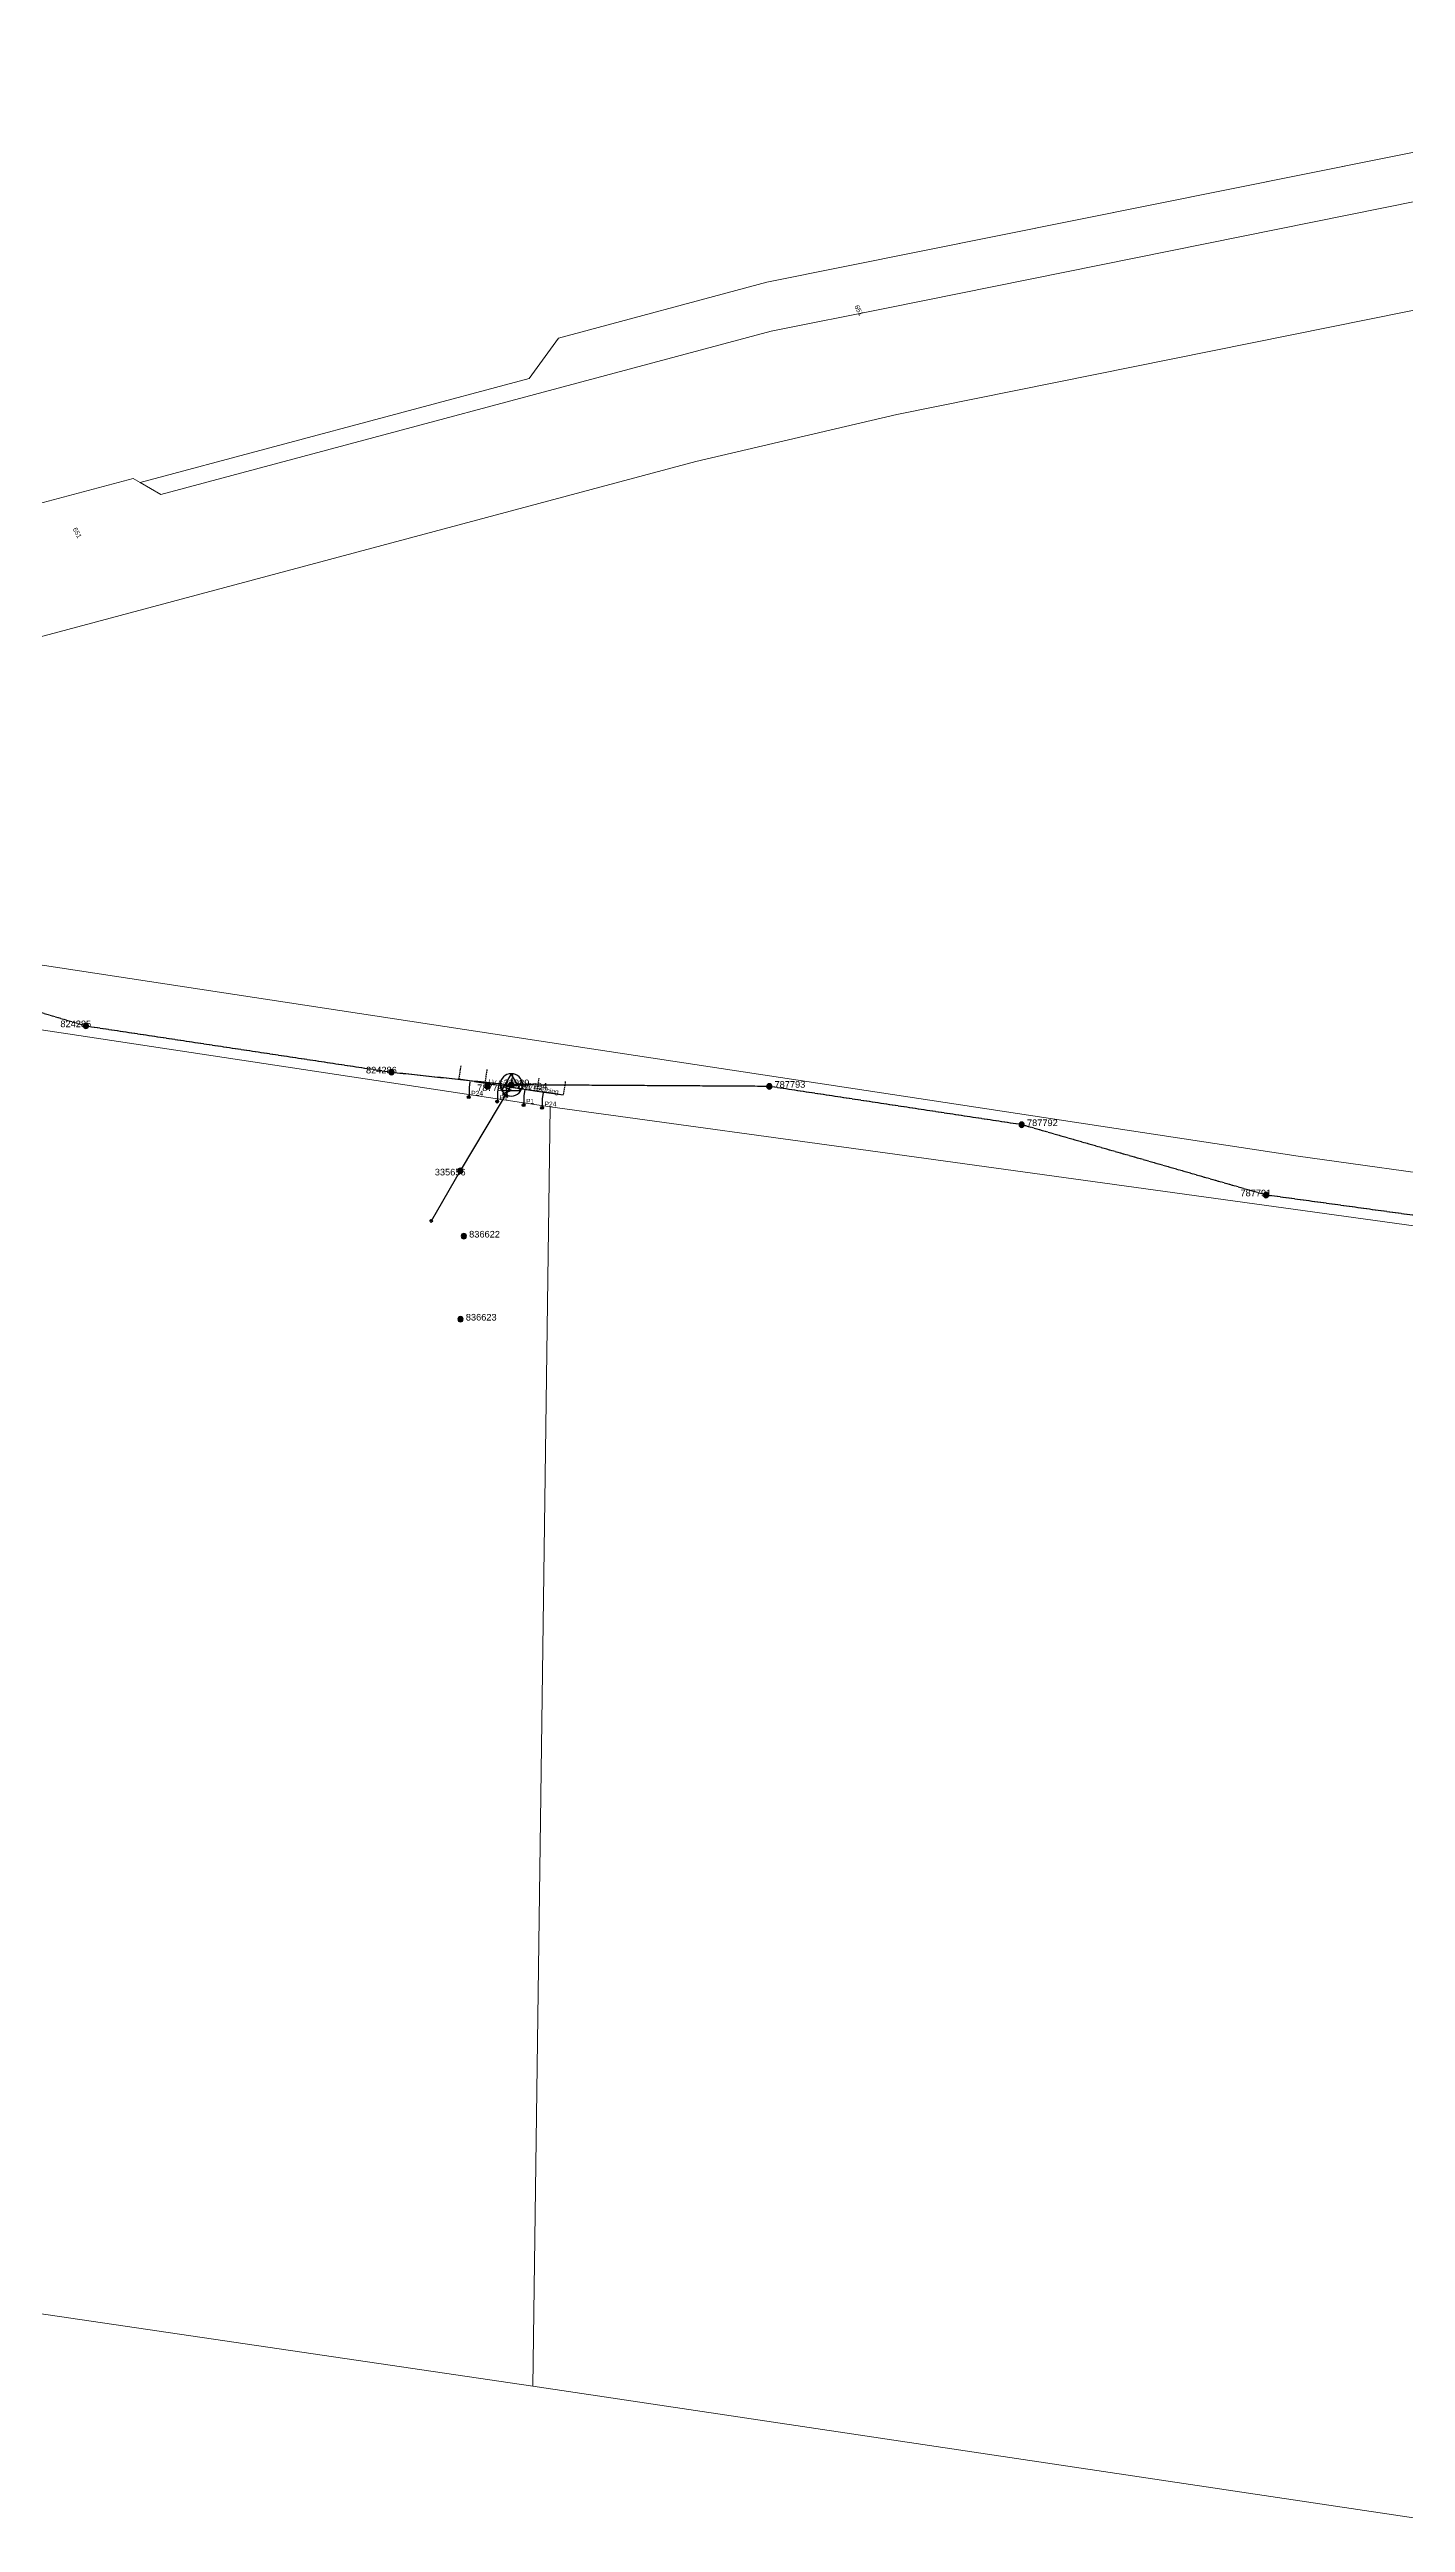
# Model space of a CAD drawing. Header units: metres. Extents: x 292510 to 295946, y 6251475 to 6256272.
# Drawn here: x 293710 to 294223, y 6253875 to 6254811 of the extents above; entities that cross this region are included whole.
import ezdxf
from ezdxf.enums import TextEntityAlignment as Align

# ---------------------------------------------------------------- set-up
doc = ezdxf.new("R2010")
doc.units = ezdxf.units.M
for name, pattern in [('Cable Exist OH', [1, 1, 0]), ('Cable Exist UG', [8.2, 4, -1.2, 1.8, -1.2]), ('DASHED', [0.75, 0.5, -0.25])]:
    doc.linetypes.add(name, pattern=pattern)
doc.layers.get('0').update_dxf_attribs({"color": 6})
doc.layers.add('Cadastre Land Parcels_SP_EXT', color=7, linetype='Continuous', lineweight=5)
doc.layers.add('Cadastre Roads_SP_EXT', color=7, linetype='Continuous', lineweight=5)
for name, color, linetype in [('Duct_SP_EXT', 7, 'Continuous'), ('Equip_LV_EXT', 7, 'Continuous'), ('Mains_HV_EXT', 7, 'Continuous'), ('Services_SP_EXT', 7, 'Continuous'), ('Sub_SP_TR_HV_LV_EXT', 7, 'Continuous'), ('SupportsOH_SP_TR_HV_LV_SL_EXT', 7, 'Continuous'), ('Trench_SP_EXT', 7, 'Continuous')]:
    doc.layers.add(name, color=color, linetype=linetype)
doc.layers.add('UNKNOWN_FEATURES', color=1, linetype='DASHED', plot=False)
doc.styles.add('POLE_LABEL', font='arial.ttf')
doc.styles.get("Standard").update_dxf_attribs({"font": 'arial.ttf'})
doc.linetypes.add('Cable E UG', pattern='A,6,-0.5,["E",Standard,S=1.7,R=0,X=0.5,Y=-1],-2.9', length=9.4)

# ---------------------------------------------------------------- blocks, each defined once
blk = doc.blocks.new('SUB_POLE_EXT')
blk.add_wipeout([(0, 4.22), (0.42, 4.2), (0.83, 4.14), (1.21, 4.05), (1.62, 3.9), (1.99, 3.72), (2.35, 3.51), (2.68, 3.26), (2.99, 2.99), (3.28, 2.66), (3.52, 2.34), (3.76, 1.92), (3.9, 1.62), (4.04, 1.23), (4.18, 0.63), (4.22, 0), (4.18, -0.61), (4.06, -1.15), (3.9, -1.62), (3.58, -2.24), (3.22, -2.73), (2.97, -3.01), (2.68, -3.26), (2.36, -3.5), (2, -3.72), (1.64, -3.89), (1.25, -4.03), (0.82, -4.14), (0.42, -4.2), (0, -4.22), (-0.41, -4.2), (-0.8, -4.15), (-1.21, -4.05), (-1.62, -3.9), (-1.99, -3.73), (-2.35, -3.51), (-2.68, -3.26), (-2.96, -3.02), (-3.23, -2.72), (-3.51, -2.35), (-3.71, -2.01), (-3.91, -1.6), (-4.05, -1.21), (-4.16, -0.76), (-4.22, -0.14), (-4.21, 0.39), (-4.14, 0.83), (-4.03, 1.27), (-3.9, 1.63), (-3.71, 2.02), (-3.5, 2.37), (-3.28, 2.67), (-2.99, 2.99), (-2.68, 3.27), (-2.33, 3.52), (-1.98, 3.73), (-1.63, 3.9), (-1.2, 4.05), (-0.78, 4.15), (-0.4, 4.21)])
blk.add_line((2.16, 0.48), (2.16, 0.48, 0))
blk.add_lwpolyline([(-4.22, 0, 1), (4.22, 0, 1)], format="xyb", close=True)
blk.add_lwpolyline([(2.14, 0.52), (0, 4.22), (-3.66, -2.11), (3.66, -2.11)], close=True)
for tag, height, flags, p in [('STREET_CODE', 0.2, 9, (1.5, 0)), ('ASSET_NUM', 2.5, 8, (2, 2)), ('CONSTRUCTED_VOLTAGE', 0.2, 9, (1.5, -0.2)), ('OPERATING_VOLTAGE', 0.2, 9, (1.5, -0.6)), ('OPERATED_BY', 0.2, 9, (1.5, -0.8)), ('ORIENTATION', 0.2, 9, (1.5, -1.2)), ('OWNED_BY', 0.2, 9, (1.5, -1.4)), ('SECONDARY_VOLTAGE', 0.2, 9, (1.5, -1.6)), ('STATE', 0.2, 9, (1.5, -1.8)), ('SUBSTATION_TYPE', 0.2, 9, (1.5, -2)), ('STREETNAME', 0.2, 9, (1.5, -2.8)), ('SUBURB', 0.2, 9, (1.5, -3)), ('Z', 0.2, 1, (1.5, -3.4)), ('NO_PHASES', 0.2, 9, (1.5, -0.4)), ('MAINTAINED_BY', 0.2, 9, (1.5, -1)), ('USAGE', 0.2, 9, (1.5, -2.2)), ('LEGEND', 0.2, 9, (1.5, -2.4)), ('LOCATION', 0.2, 9, (1.5, -2.6)), ('NOTES', 0.2, 9, (1.5, -3.2))]:
    blk.add_attdef(tag, text='', height=height, dxfattribs=dict(flags=flags)).set_placement(p, align=Align.MIDDLE_LEFT)
blk = doc.blocks.new('LV_OH_LINKS_DISTFUSE_EXT')
for p, q in [((0, 0), (0.96, 0)), ((3.84, 0), (4.8, 0))]:
    blk.add_line(p, q)
blk.add_lwpolyline([(3.84, -1.2), (3.84, 1.2), (0.96, -1.2), (0.96, 1.2)], close=True)
at = {"flags": 9}
for tag, p in [('ACTUAL_STATUS', (0, 0)), ('CONSTRUCTED_VOLTAGE', (0, -0.2)), ('OPERATING_VOLTAGE', (0, -0.6)), ('ORIENTATION', (0, -0.8)), ('OWNED_BY', (0, -1)), ('STATE', (0, -1.2)), ('SWITCH_TYPE', (0, -1.4)), ('NO_PHASES', (0, -0.4)), ('USAGE', (0, -1.6)), ('NOTES', (0, -1.8))]:
    blk.add_attdef(tag, text='', height=0.2, dxfattribs=at).set_placement(p, align=Align.MIDDLE_LEFT)
at = {"flags": 1}
blk.add_attdef('Z', (0, 0), '', height=0.2, dxfattribs=at)
blk = doc.blocks.new('CCP_EXT')
blk.add_wipeout([(0, 0.57), (0.57, 0), (0, -0.57), (-0.57, 0)])
blk.add_lwpolyline([(-0.57, 0), (0, 0.57), (0.57, 0), (0, -0.57), (-0.57, 0)])
at = {"flags": 1}
blk.add_attdef('Z', (0, 0), '', height=0.2, dxfattribs=at)
at = {"flags": 9}
for tag, p in [('CCP_TYPE', (0, 0)), ('CONSTRUCTED_VOLTAGE', (0, -0.2)), ('OPERATING_VOLTAGE', (0, -0.6)), ('ORIENTATION', (0, -0.8)), ('OWNED_BY', (0, -1)), ('STATE', (0, -1.8)), ('NO_PHASES', (0, -0.4)), ('USAGE', (0, -1.2)), ('LEGEND', (0, -1.4)), ('LIFE_SUPPORT', (0, -1.6)), ('NOTES', (0, -2))]:
    blk.add_attdef(tag, text='', height=0.2, dxfattribs=at).set_placement(p, align=Align.MIDDLE_LEFT)
blk = doc.blocks.new('POLE_EXT')
blk.add_hatch(color=256).paths.add_polyline_path([(-1, 0, 1), (1, 0, 1)])
blk.add_lwpolyline([(-1, 0, 1), (1, 0, 1)], format="xyb", close=True)
for tag, height, flags, p in [('pNumber', 2.5, 8, (-17.84, 2.07)), ('OWNED_BY', 0.2, 9, (1.35, -0.4)), ('SPECIAL_USE', 0.2, 9, (1.35, -0.8)), ('STATE', 0.2, 9, (1.35, -1)), ('cLV', 0.2, 9, (1.35, -1.4)), ('hDepth', 0.2, 9, (1.35, -1.6)), ('hDia', 0.2, 9, (1.35, -1.8)), ('cHV', 0.2, 9, (1.35, -2)), ('cLinedev', 0.2, 9, (1.35, -3.4)), ('pExisting', 0.2, 9, (1.35, -3.8)), ('pFooting', 0.2, 9, (1.35, -4.4)), ('pNew', 0.2, 9, (1.35, -4.6)), ('pRelocate', 0.2, 9, (1.35, -5)), ('pRemove', 0.2, 9, (1.35, -5.2)), ('pReplace', 0.2, 9, (1.35, -5.4)), ('pStay', 0.2, 9, (1.35, -5.6)), ('pType', 0.2, 9, (1.35, -5.8)), ('cspan', 0.2, 9, (1.35, -6)), ('STREETNAME', 0.2, 9, (1.35, -6.2)), ('SUBURB', 0.2, 9, (1.35, -6.4)), ('OPERATED_BY', 0.2, 9, (1.36, -7.01)), ('PARENT', 0.2, 9, (1.35, -0.6)), ('USAGE', 0.2, 9, (1.35, -1.2)), ('LBRACKET', 0.2, 9, (1.35, -2.2)), ('LExisting', 0.2, 9, (1.35, -2.4)), ('LANTNUMBER', 0.2, 9, (1.35, -2.6)), ('LOther', 0.2, 9, (1.35, -2.8)), ('LRemove', 0.2, 9, (1.35, -3)), ('LEGEND', 0.2, 9, (1.35, -3.2)), ('LOCATION', 0.2, 9, (1.35, -3.6)), ('PFNUMBER', 0.2, 9, (1.35, -4)), ('NEWPFNUMBER', 0.2, 9, (1.35, -4.2)), ('NOTES', 0.2, 9, (1.35, -6.6)), ('MAINTAINED_BY', 0.2, 9, (1.36, -6.81))]:
    blk.add_attdef(tag, text='', height=height, dxfattribs=dict(flags=flags)).set_placement(p, align=Align.MIDDLE_LEFT)
at = {"style": 'POLE_LABEL'}
for tag, height, flags, p in [('STRUCTURE_PLANT_NUMBER', 0.2, 9, (1.35, 0.03)), ('ASSET_NUM', 2.5, 8, (2, 2)), ('STREET_CODE', 0.2, 9, (1.35, -0.2))]:
    blk.add_attdef(tag, text='', height=height, dxfattribs=dict(at, flags=flags)).set_placement(p, align=Align.MIDDLE_LEFT)
at = {"flags": 1}
blk.add_attdef('Z', (1.35, -7.33), '', height=0.2, dxfattribs=at)
blk = doc.blocks.new('CABLE_LARGE_EXT')
h = blk.add_hatch(color=256)
edge = h.paths.add_edge_path()
edge.add_arc((0, 0.55), 0.55, 0, 360)
blk.add_circle((0, 0.55), 0.55)
at = {"flags": 1}
blk.add_attdef('Z', (0, 0), '', height=0.2, dxfattribs=at)
at = {"flags": 9}
for tag, p in [('COND_CODE', (0, 0)), ('STATE', (0, -0.4)), ('XSECT_SIZE', (0, -0.6)), ('FB_REFERENCE', (0, -0.2)), ('NOTES', (0, -0.8))]:
    blk.add_attdef(tag, text='', height=0.2, dxfattribs=at).set_placement(p, align=Align.MIDDLE_LEFT)

msp = doc.modelspace()

# ---------------------------------------------------------------- linework, layer by layer
at = {"layer": 'Cadastre Land Parcels_SP_EXT', "linetype": 'Continuous'}
for p, q in [((293981.07, 6254722.67), (294419.29, 6254810.67)), ((293902.31, 6254701.4), (293981.07, 6254722.67)), ((293891.21, 6254686.2), (293902.31, 6254701.4)), ((293743.99, 6254646.81), (293891.21, 6254686.2)), ((293705.44, 6254638.7), (293741.36, 6254648.33)), ((293741.36, 6254648.33), (293743.99, 6254646.81))]:
    msp.add_line(p, q, dxfattribs=at)
for points in [[(294428.03, 6254793.83), (294419.29, 6254810.67), (293981.07, 6254722.67), (293902.31, 6254701.4), (293891.21, 6254686.2), (293743.99, 6254646.81), (293751.8, 6254642.31), (293982.75, 6254704.05), (294026.95, 6254712.96), (294428.03, 6254793.83)], [(293410.55, 6254509.4), (293954.2, 6254654.75), (294030.28, 6254672.54), (294447.33, 6254756.68), (294428.03, 6254793.83), (294026.95, 6254712.96), (293982.75, 6254704.05), (293751.8, 6254642.31), (293743.99, 6254646.81), (293741.36, 6254648.33), (293705.44, 6254638.7), (293703.93, 6254636.1), (293699.42, 6254628.3), (293585.17, 6254597.75), (293500.59, 6254578.37), (293414.81, 6254565.14), (293328.3, 6254558.12), (293309.03, 6254557.95), (293297.5, 6254557.73), (293307.85, 6254524.75), (293410.55, 6254509.4)]]:
    msp.add_lwpolyline(points, close=True, dxfattribs=at)
at = {"layer": 'Duct_SP_EXT'}
for points in [[(293868.57, 6254414.95), (293868.57, 6254416.13), (293868.57, 6254417.94), (293868.92, 6254420.12)], [(293896.22, 6254410.86), (293896.22, 6254411.96), (293896.22, 6254413.76), (293896.57, 6254415.94)]]:
    msp.add_lwpolyline(points, dxfattribs=at)
at = {"layer": 'Mains_HV_EXT', "linetype": 'Cable E UG'}
msp.add_lwpolyline([(293874.42, 6254419.55), (293864.53, 6254421.04)], dxfattribs=at)
at = {"layer": 'Trench_SP_EXT', "linetype": 'Cable Exist UG'}
msp.add_lwpolyline([(293874.5, 6254419.49), (293864.53, 6254421)], dxfattribs=at)
at = {"layer": 'UNKNOWN_FEATURES'}
for points in [[(293865.31, 6254426.16), (293864.53, 6254421)], [(293875.19, 6254424.68), (293874.41, 6254419.52)], [(293904.86, 6254420.23), (293904.08, 6254415.06)]]:
    msp.add_lwpolyline(points, dxfattribs=at)

# ---------------------------------------------------------------- block references
at = {"layer": 'Duct_SP_EXT', "rotation": 90.0000000000002}
msp.add_blockref('CABLE_LARGE_EXT', (293868.89, 6254414.32), dxfattribs=at)
at = {"layer": 'Sub_SP_TR_HV_LV_EXT'}
ref = msp.add_blockref('SUB_POLE_EXT', (293884.42, 6254418.93), dxfattribs=at)
ref.add_attrib('ASSET_NUM', '23989', dxfattribs={"layer": '0', "height": 2.5}).set_placement((293886.42, 6254419.68), align=Align.MIDDLE_CENTER)
at = {"layer": 'SupportsOH_SP_TR_HV_LV_SL_EXT'}
ref = msp.add_blockref('POLE_EXT', (293723.49, 6254441.25), dxfattribs=at)
ref.add_attrib('ASSET_NUM', '824285', dxfattribs={"layer": '0', "height": 2.5, "style": 'POLE_LABEL'}).set_placement((293725.49, 6254442), align=Align.MIDDLE_RIGHT)
ref = msp.add_blockref('POLE_EXT', (293839.11, 6254423.75), dxfattribs=at)
ref.add_attrib('ASSET_NUM', '824286', dxfattribs={"layer": '0', "height": 2.5, "style": 'POLE_LABEL'}).set_placement((293841.11, 6254424.5), align=Align.MIDDLE_RIGHT)
ref = msp.add_blockref('POLE_EXT', (293982.01, 6254418.34), dxfattribs=at)
ref.add_attrib('ASSET_NUM', '787793', dxfattribs={"layer": '0', "height": 2.5, "style": 'POLE_LABEL'}).set_placement((293984.01, 6254419.09), align=Align.MIDDLE_LEFT)
ref = msp.add_blockref('POLE_EXT', (294077.51, 6254403.83), dxfattribs=at)
ref.add_attrib('ASSET_NUM', '787792', dxfattribs={"layer": '0', "height": 2.5, "style": 'POLE_LABEL'}).set_placement((294079.51, 6254404.58), align=Align.MIDDLE_LEFT)
ref = msp.add_blockref('POLE_EXT', (293865.14, 6254386.41), dxfattribs=at)
ref.add_attrib('ASSET_NUM', '335656', dxfattribs={"layer": '0', "height": 2.5, "style": 'POLE_LABEL'}).set_placement((293867.14, 6254387.16), align=Align.TOP_RIGHT)
ref = msp.add_blockref('POLE_EXT', (294169.92, 6254377.24), dxfattribs=at)
ref.add_attrib('ASSET_NUM', '787791', dxfattribs={"layer": '0', "height": 2.5, "style": 'POLE_LABEL'}).set_placement((294171.92, 6254377.99), align=Align.MIDDLE_RIGHT)
ref = msp.add_blockref('POLE_EXT', (293866.48, 6254361.67), dxfattribs=at)
ref.add_attrib('ASSET_NUM', '836622', dxfattribs={"layer": '0', "height": 2.5, "style": 'POLE_LABEL'}).set_placement((293868.48, 6254362.42), align=Align.MIDDLE_LEFT)
ref = msp.add_blockref('POLE_EXT', (293865.22, 6254330.26), dxfattribs=at)
ref.add_attrib('ASSET_NUM', '836623', dxfattribs={"layer": '0', "height": 2.5, "style": 'POLE_LABEL'}).set_placement((293867.22, 6254331.01), align=Align.MIDDLE_LEFT)

# ---------------------------------------------------------------- texts
at = {"layer": 'Cadastre Land Parcels_SP_EXT'}
for rotation, p in [(297.47934, (294014.16, 6254713.43)), (297.44998, (293718.47, 6254629.23))]:
    msp.add_text('651', height=1.8, rotation=rotation, dxfattribs=at).set_placement(p)
at = {"layer": 'Duct_SP_EXT'}
for p in [(293869.29, 6254414.87), (293897.02, 6254410.78)]:
    msp.add_text('P24', height=1.8, dxfattribs=at).set_placement(p)

# ---------------------------------------------------------------- next in the draw order: linework, layer by layer
at = {"layer": 'Cadastre Land Parcels_SP_EXT', "linetype": 'Continuous'}
for points in [[(293410.55, 6254509.4), (293899.01, 6254435.01), (294032.75, 6254414.69), (294182.07, 6254392), (294377.68, 6254364.69), (294630.76, 6254330), (294636.55, 6254335.3), (294635.57, 6254353.66), (294629.6, 6254388.06), (294619.34, 6254421.57), (294604.69, 6254454.51), (294447.33, 6254756.68), (294030.28, 6254672.54), (293954.2, 6254654.75), (293410.55, 6254509.4)], [(294631.25, 6254309.63), (294033.23, 6254392.14), (293899.16, 6254410.63), (293892.63, 6253926.55), (294042.7, 6253904.11), (294237.53, 6253874.98), (294242.71, 6254301.9), (294509.91, 6254265.23), (294636.58, 6254247.85), (294636.81, 6254267.68), (294637.22, 6254302.71), (294631.25, 6254309.63)]]:
    msp.add_lwpolyline(points, close=True, dxfattribs=at)
msp.add_lwpolyline([(293258.39, 6254019.93), (293892.63, 6253926.55), (293899.16, 6254410.63), (293899.16, 6254410.63), (293310.68, 6254499.68)], dxfattribs=at)
at = {"layer": 'Duct_SP_EXT'}
for points in [[(293879.35, 6254413.17), (293879.35, 6254414.43), (293879.35, 6254416.24), (293879.7, 6254418.42)], [(293889.34, 6254411.91), (293889.34, 6254412.09), (293889.34, 6254413.03), (293889.34, 6254414.84), (293889.69, 6254417.02)]]:
    msp.add_lwpolyline(points, dxfattribs=at)
at = {"layer": 'Mains_HV_EXT', "linetype": 'Cable Exist OH'}
for points in [[(293433.12, 6254501.92), (293523.17, 6254488.2), (293611.83, 6254474.7), (293723.49, 6254441.25), (293839.11, 6254423.75), (293884.42, 6254418.93)], [(294600.12, 6254330.15), (294514.91, 6254341.83), (294438.68, 6254352.28), (294351.27, 6254352.23), (294260.27, 6254364.8), (294169.92, 6254377.24), (294077.51, 6254403.83), (293982.01, 6254418.34), (293884.42, 6254418.93)]]:
    msp.add_lwpolyline(points, dxfattribs=at)
at = {"layer": 'Mains_HV_EXT', "linetype": 'Cable E UG'}
for points in [[(293884.42, 6254418.93), (293884.3, 6254418), (293884.06, 6254418.04), (293874.35, 6254419.55)], [(293884.42, 6254418.93), (293884.3, 6254418), (293894.21, 6254416.54)], [(293894.21, 6254416.54), (293904.11, 6254415.12)]]:
    msp.add_lwpolyline(points, dxfattribs=at)
at = {"layer": 'Trench_SP_EXT', "linetype": 'Cable Exist UG'}
for points in [[(293884.42, 6254418.93), (293884.23, 6254418.25), (293884.23, 6254418.25, -0.377908), (293883.92, 6254418.06), (293883.92, 6254418.06), (293874.5, 6254419.49)], [(293894.19, 6254416.51), (293884.79, 6254417.92), (293884.79, 6254417.92, -0.371295), (293884.42, 6254418.35), (293884.42, 6254418.35), (293884.42, 6254418.93)]]:
    msp.add_lwpolyline(points, format="xyb", dxfattribs=at)
msp.add_lwpolyline([(293904.08, 6254415.06), (293900.01, 6254415.63), (293894.23, 6254416.5)], dxfattribs=at)
at = {"layer": 'UNKNOWN_FEATURES'}
for points in [[(293884.28, 6254417.97), (293885.06, 6254423.13)], [(293894.19, 6254416.51), (293894.97, 6254421.67)]]:
    msp.add_lwpolyline(points, dxfattribs=at)

# ---------------------------------------------------------------- next in the draw order: block references
at = {"layer": 'Duct_SP_EXT', "rotation": 90.0000000000002}
for p in [(293879.65, 6254412.6), (293889.63, 6254411.29), (293896.61, 6254410.24)]:
    msp.add_blockref('CABLE_LARGE_EXT', p, dxfattribs=at)
at = {"layer": 'Equip_LV_EXT', "rotation": 239.2482752413722}
msp.add_blockref('LV_OH_LINKS_DISTFUSE_EXT', (293884.04, 6254418.19), dxfattribs=at)
at = {"layer": 'SupportsOH_SP_TR_HV_LV_SL_EXT'}
ref = msp.add_blockref('POLE_EXT', (293875.34, 6254418.33), dxfattribs=at)
ref.add_attrib('ASSET_NUM', '787795', dxfattribs={"layer": '0', "height": 2.5, "style": 'POLE_LABEL'}).set_placement((293877.34, 6254419.08), align=Align.TOP_CENTER)
ref = msp.add_blockref('POLE_EXT', (293884.42, 6254418.93), dxfattribs=at)
ref.add_attrib('ASSET_NUM', '787794', dxfattribs={"layer": '0', "height": 2.5, "style": 'POLE_LABEL'}).set_placement((293886.42, 6254419.68), align=Align.TOP_LEFT)

# ---------------------------------------------------------------- next in the draw order: texts
at = {"layer": 'Duct_SP_EXT'}
for p in [(293879.98, 6254413.17), (293890.03, 6254411.83)]:
    msp.add_text('P1', height=1.8, dxfattribs=at).set_placement(p)
at = {"layer": 'Mains_HV_EXT'}
for s, rotation, p in [('LV Earthing', 351.12438, (293875.61, 6254419.36)), ('HV Earthing', 351.62443, (293888.81, 6254417.33))]:
    msp.add_text(s, height=1.8, rotation=rotation, dxfattribs=at).set_placement(p)

# ---------------------------------------------------------------- next in the draw order: block references
at = {"layer": 'Services_SP_EXT', "rotation": 179.9999999999996}
msp.add_blockref('CCP_EXT', (293854.12, 6254367.4), dxfattribs=at)

# ---------------------------------------------------------------- next in the draw order: linework, layer by layer
at = {"layer": 'Cadastre Roads_SP_EXT', "linetype": 'Continuous'}
msp.add_lwpolyline([(294631, 6254319.82), (294630.76, 6254330), (294377.68, 6254364.69), (294182.07, 6254392), (294032.75, 6254414.69), (293899.01, 6254435.01), (293410.55, 6254509.4), (293307.85, 6254524.75), (293309.29, 6254514.77), (293309.85, 6254501.78), (293310.68, 6254499.68), (293899.16, 6254410.63), (294033.23, 6254392.14), (294631.25, 6254309.63), (294631, 6254319.82)], close=True, dxfattribs=at)
at = {"layer": 'Services_SP_EXT'}
msp.add_lwpolyline([(293884.49, 6254418.93), (293865.14, 6254386.41), (293854.12, 6254367.4)], dxfattribs=at)

doc.saveas('drawing.dxf')
